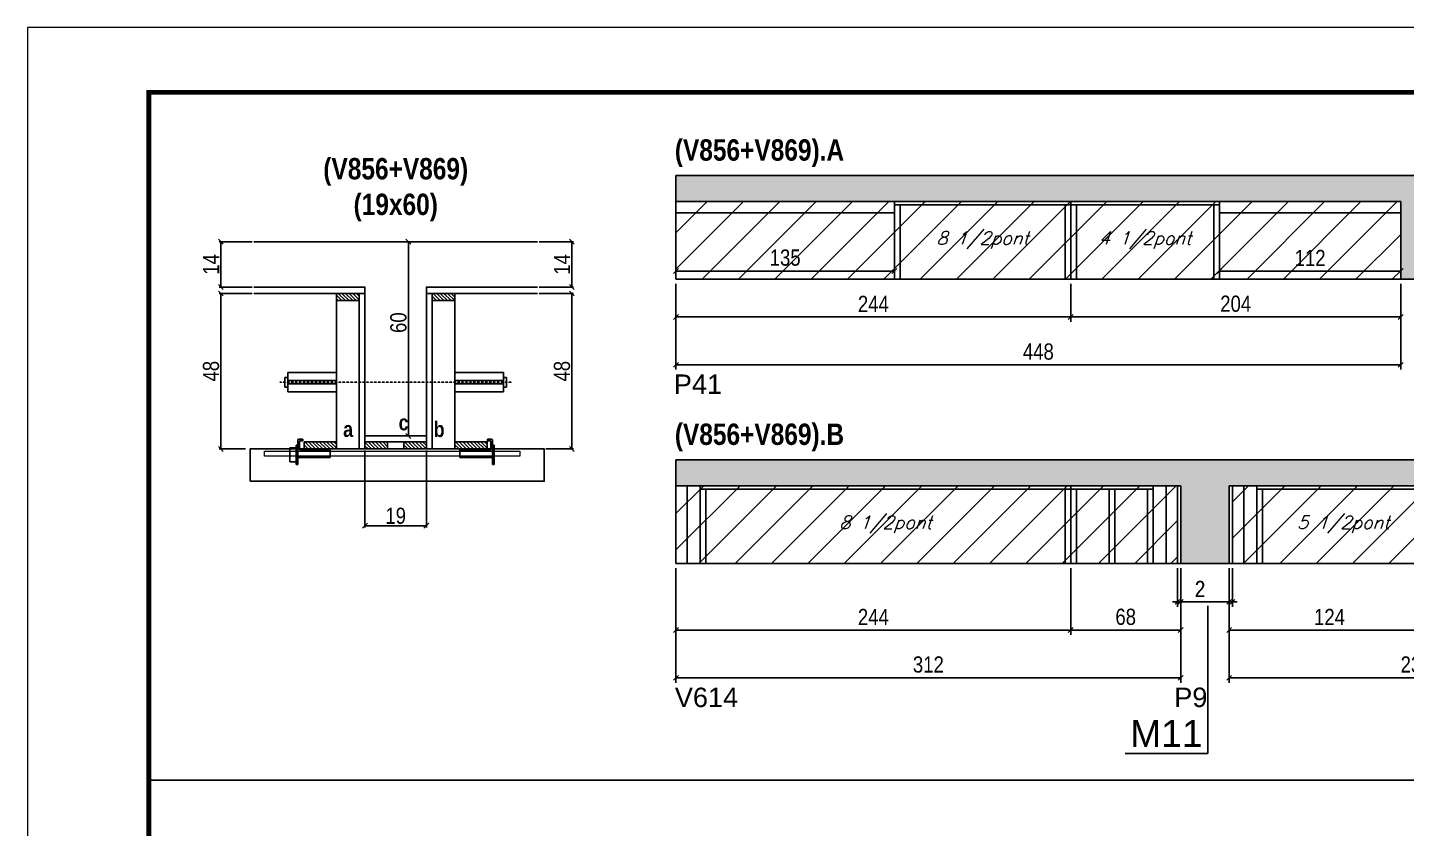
# Model space of a CAD drawing. Extents: x 3309 to 9590, y -2522 to 14608.
# Drawn here: x 6493 to 7345, y 7222 to 7716 of the extents above; entities that cross this region are included whole.
import ezdxf

# ---------------------------------------------------------------- set-up
doc = ezdxf.new("R2010")
doc.units = 0
doc.linetypes.add('DASHED', pattern=[0.75, 0.5, -0.25])
doc.linetypes.add('HIDDEN', pattern=[0.375, 0.25, -0.125])
for name, color, linetype in [('5', 5, 'Continuous'), ('barrote', 251, 'Continuous'), ('COTA', 241, 'Continuous'), ('detalhes', 4, 'Continuous'), ('NOMENCLATURA', 7, 'Continuous'), ('Painéis', 200, 'Continuous'), ('presilha', 1, 'Continuous'), ('SARR_2.2x10', 60, 'Continuous'), ('SARR_2.2x7', 40, 'Continuous'), ('SARR_3.5x7', 81, 'Continuous'), ('TENSOR', 3, 'Continuous'), ('texto', 7, 'Continuous')]:
    doc.layers.add(name, color=color, linetype=linetype)
for name, color, linetype, lineweight in [('CONCRETO', 251, 'Continuous', 25), ('Folhas', 255, 'Continuous', 9), ('Hachura', 251, 'Continuous', 9), ('SARRAFO DE PRESSAO', 251, 'DASHED', 9), ('SCO-___-LAJ', 2, 'Continuous', 0)]:
    doc.layers.add(name, color=color, linetype=linetype, lineweight=lineweight)
doc.styles.add('COTA TECNICA', font='techl___.ttf', dxfattribs={"height": 10})
doc.styles.add('COTA TECNICA 2X', font='techl___.ttf', dxfattribs={"height": 10})
doc.styles.add('Romans', font='romans.shx')
doc.styles.get("Standard").update_dxf_attribs({"font": 'arial.ttf'})
doc.styles.add('TECNICA', font='techb___.ttf', dxfattribs={"height": 10})
doc.dimstyles.new('PAINEL', dxfattribs={"dimtxt": 10, "dimasz": 3, "dimexe": 3, "dimexo": 3, "dimgap": 3, "dimtad": 1, "dimdec": 1, "dimzin": 12, "dimdsep": 46, "dimtxsty": 'COTA TECNICA', "dimblk1": 'OBLIQUE', "dimblk2": 'OBLIQUE', "dimsah": 1, "dimcen": 0.9, "dimclrd": 4, "dimclre": 4, "dimclrt": 240, "dimadec": 1, "dimazin": 3, "dimtfac": 1, "dimtdec": 1, "dimtmove": 0, "dimatfit": 3, "dimfxl": 1, "dimtolj": 1, "dimtzin": 12, "dimarcsym": 0})
doc.dimstyles.new('SECAO', dxfattribs={"dimscale": 0.333333, "dimtxt": 5, "dimasz": 9, "dimexe": 3, "dimexo": 3, "dimgap": 3, "dimtad": 1, "dimdec": 1, "dimlfac": 0.5, "dimzin": 12, "dimdsep": 46, "dimtxsty": 'COTA TECNICA 2X', "dimblk1": 'OBLIQUE', "dimblk2": 'OBLIQUE', "dimsah": 1, "dimcen": 0.9, "dimclrd": 4, "dimclre": 4, "dimclrt": 240, "dimadec": 1, "dimazin": 3, "dimtfac": 1, "dimtdec": 1, "dimtmove": 0, "dimatfit": 3, "dimfxl": 1, "dimtolj": 1, "dimtzin": 12, "dimarcsym": 0})
pattern_1 = [(135, (39936.9704, -116056.026), (-1.122532015, -1.122532015), [])]

# ---------------------------------------------------------------- blocks, each defined once
blk = doc.blocks.new('9999999999')
at = {"layer": 'Folhas'}
blk.add_lwpolyline([(98138.98, 34190.21), (99623.98, 34190.21), (99623.98, 35240.21), (98138.98, 35240.21)], close=True, dxfattribs=at)
at = {"layer": 'Folhas', "color": 30, "const_width": 3}
blk.add_lwpolyline([(98213.98, 34230.21), (99583.98, 34230.21), (99583.98, 35200.21), (98213.98, 35200.21)], close=True, dxfattribs=at)
blk = doc.blocks.new('_Oblique')
at = {"color": 0, "linetype": 'ByBlock', "lineweight": -2}
blk.add_line((-0.5, -0.5), (0.5, 0.5), dxfattribs=at)
blk = doc.blocks.new('*D2313')
at = {"layer": 'COTA', "color": 4, "lineweight": -2, "transparency": 16777216}
for p, q in [((6701.43, 7455.14), (6701.43, 7407.67)), ((6739.43, 7455.14), (6739.43, 7407.67)), ((6739.43, 7408.67), (6701.43, 7408.67))]:
    blk.add_line(p, q, dxfattribs=at)
at = {"layer": 'Defpoints', "color": 0, "transparency": 16777216}
for p in [(6701.43, 7456.14), (6739.43, 7456.14), (6701.43, 7408.67)]:
    blk.add_point(p, dxfattribs=at)
at = {"layer": 'COTA', "color": 4, "lineweight": -2, "transparency": 16777216, "xscale": 3, "yscale": 3, "zscale": 3, "rotation": 180}
blk.add_blockref('_Oblique', (6701.43, 7408.67), dxfattribs=at)
at = {"layer": 'COTA', "color": 4, "lineweight": -2, "transparency": 16777216, "xscale": 3, "yscale": 3, "zscale": 3}
blk.add_blockref('_Oblique', (6739.43, 7408.67), dxfattribs=at)
at = {"layer": 'COTA', "color": 240, "transparency": 16777216, "insert": (6720.43, 7414.76), "char_height": 10, "attachment_point": 5, "style": 'COTA TECNICA 2X'}
blk.add_mtext('\\A1;19', dxfattribs=at)
blk = doc.blocks.new('PRESILHA METÁLICA 1')
at = {"layer": 'presilha'}
for p, q in [((0, 13), (6, 13)), ((0, 13), (0, 0)), ((6, 15.5), (7.5, 15.5)), ((6, -2.5), (6, 15.5)), ((6, 13), (6, 0)), ((7.5, 10.6), (7.5, 19.9)), ((7.5, 15.5), (7.5, -2.5)), ((12, 21), (8.6, 21)), ((9, 11.6), (9, 18.9)), ((12, 19.5), (9.6, 19.5)), ((12, 21), (12, 19.5)), ((6, 0), (0, 0)), ((37.5, 4.1), (7.5, 4.1)), ((37.5, 11), (9.6, 11)), ((37.5, 11), (37.5, 4.1)), ((7.5, -2.5), (6, -2.5))]:
    blk.add_line(p, q, dxfattribs=at)
for centre, radius, start, end in [((8.6, 19.9), 1.14, 90, 180), ((9.6, 18.9), 0.57, 90, 180), ((9.6, 11.6), 0.57, 180, 270)]:
    blk.add_arc(centre, radius, start, end, dxfattribs=at)
blk = doc.blocks.new('PRESILHA METÁLICA 2')
at = {"layer": 'presilha'}
for p, q in [((-30.8, 13.5), (-30.8, 6.6)), ((-30.8, 13.5), (-2.8, 13.5)), ((-5.2, 23.5), (-5.2, 22)), ((-5.2, 23.5), (-1.9, 23.5)), ((-5.2, 22), (-2.8, 22)), ((-2.2, 14.1), (-2.2, 21.4)), ((0.8, 18), (-0.8, 18)), ((-0.8, 18), (-0.8, 0)), ((-0.8, 14.6), (-0.8, 22.4)), ((0.8, 0), (0.8, 18)), ((-30.8, 6.6), (-0.8, 6.6)), ((-0.8, 0), (0.8, 0))]:
    blk.add_line(p, q, dxfattribs=at)
for centre, radius, start, end in [((-2.8, 21.4), 0.57, 0, 90), ((-2.8, 14.1), 0.57, 270, 0), ((-1.9, 22.4), 1.14, 0, 90)]:
    blk.add_arc(centre, radius, start, end, dxfattribs=at)
blk = doc.blocks.new('*D2314')
at = {"layer": 'COTA', "color": 4, "lineweight": -2, "transparency": 16777216}
for p, q in [((6631.73, 7552.14), (6611.38, 7552.14)), ((6612.38, 7552.14), (6612.38, 7456.14)), ((6627.62, 7456.14), (6611.38, 7456.14))]:
    blk.add_line(p, q, dxfattribs=at)
at = {"layer": 'Defpoints', "color": 0, "transparency": 16777216}
for p in [(6632.73, 7552.14), (6612.38, 7456.14), (6628.62, 7456.14)]:
    blk.add_point(p, dxfattribs=at)
at = {"layer": 'COTA', "color": 4, "lineweight": -2, "transparency": 16777216, "xscale": 3, "yscale": 3, "zscale": 3}
for p, rotation in [((6612.38, 7552.14), 90), ((6612.38, 7456.14), 270)]:
    blk.add_blockref('_Oblique', p, dxfattribs=dict(at, rotation=rotation))
at = {"layer": 'COTA', "color": 240, "transparency": 16777216, "insert": (6606.29, 7504.14), "char_height": 10, "attachment_point": 5, "rotation": 90, "style": 'COTA TECNICA 2X'}
blk.add_mtext('\\A1;48', dxfattribs=at)
blk = doc.blocks.new('*D2315')
at = {"layer": 'COTA', "color": 4, "lineweight": -2, "transparency": 16777216}
for p, q in [((6809.13, 7552.14), (6830.35, 7552.14)), ((6829.35, 7552.14), (6829.35, 7456.14)), ((6813.24, 7456.14), (6830.35, 7456.14))]:
    blk.add_line(p, q, dxfattribs=at)
at = {"layer": 'Defpoints', "color": 0, "transparency": 16777216}
for p in [(6808.13, 7552.14), (6812.24, 7456.14), (6829.35, 7456.14)]:
    blk.add_point(p, dxfattribs=at)
at = {"layer": 'COTA', "color": 4, "lineweight": -2, "transparency": 16777216, "xscale": 3, "yscale": 3, "zscale": 3}
for p, rotation in [((6829.35, 7552.14), 90), ((6829.35, 7456.14), 270)]:
    blk.add_blockref('_Oblique', p, dxfattribs=dict(at, rotation=rotation))
at = {"layer": 'COTA', "color": 240, "transparency": 16777216, "insert": (6823.25, 7504.14), "char_height": 10, "attachment_point": 5, "rotation": 90, "style": 'COTA TECNICA 2X'}
blk.add_mtext('\\A1;48', dxfattribs=at)
blk = doc.blocks.new('*D2316')
at = {"layer": 'COTA', "color": 4, "lineweight": -2, "transparency": 16777216}
for p, q in [((6738.43, 7584.14), (6727.26, 7584.14)), ((6728.26, 7464.14), (6728.26, 7584.14)), ((6738.43, 7464.14), (6727.26, 7464.14))]:
    blk.add_line(p, q, dxfattribs=at)
at = {"layer": 'Defpoints', "color": 0, "transparency": 16777216}
for p in [(6728.26, 7584.14), (6739.43, 7584.14), (6739.43, 7464.14)]:
    blk.add_point(p, dxfattribs=at)
at = {"layer": 'COTA', "color": 4, "lineweight": -2, "transparency": 16777216, "xscale": 3, "yscale": 3, "zscale": 3}
for p, rotation in [((6728.26, 7584.14), 90), ((6728.26, 7464.14), 270)]:
    blk.add_blockref('_Oblique', p, dxfattribs=dict(at, rotation=rotation))
at = {"layer": 'COTA', "color": 240, "transparency": 16777216, "insert": (6722.15, 7534.14), "char_height": 10, "attachment_point": 5, "rotation": 90, "style": 'COTA TECNICA 2X'}
blk.add_mtext('\\A1;60', dxfattribs=at)
blk = doc.blocks.new('*D2317')
at = {"layer": 'COTA', "color": 4, "lineweight": -2, "transparency": 16777216}
for p, q in [((6809.13, 7584.14), (6830.35, 7584.14)), ((6829.35, 7556.14), (6829.35, 7584.14)), ((6809.13, 7556.14), (6830.35, 7556.14))]:
    blk.add_line(p, q, dxfattribs=at)
at = {"layer": 'Defpoints', "color": 0, "transparency": 16777216}
for p in [(6808.13, 7584.14), (6829.35, 7584.14), (6808.13, 7556.14)]:
    blk.add_point(p, dxfattribs=at)
at = {"layer": 'COTA', "color": 4, "lineweight": -2, "transparency": 16777216, "xscale": 3, "yscale": 3, "zscale": 3}
for p, rotation in [((6829.35, 7584.14), 90), ((6829.35, 7556.14), 270)]:
    blk.add_blockref('_Oblique', p, dxfattribs=dict(at, rotation=rotation))
at = {"layer": 'COTA', "color": 240, "transparency": 16777216, "insert": (6823.28, 7570.14), "char_height": 10, "attachment_point": 5, "rotation": 90, "style": 'COTA TECNICA 2X'}
blk.add_mtext('\\A1;14', dxfattribs=at)
blk = doc.blocks.new('*D2318')
at = {"layer": 'COTA', "color": 4, "lineweight": -2, "transparency": 16777216}
for p, q in [((6631.73, 7584.14), (6611.38, 7584.14)), ((6612.38, 7556.14), (6612.38, 7584.14)), ((6631.73, 7556.14), (6611.38, 7556.14))]:
    blk.add_line(p, q, dxfattribs=at)
at = {"layer": 'Defpoints', "color": 0, "transparency": 16777216}
for p in [(6612.38, 7584.14), (6632.73, 7584.14), (6632.73, 7556.14)]:
    blk.add_point(p, dxfattribs=at)
at = {"layer": 'COTA', "color": 4, "lineweight": -2, "transparency": 16777216, "xscale": 3, "yscale": 3, "zscale": 3}
for p, rotation in [((6612.38, 7584.14), 90), ((6612.38, 7556.14), 270)]:
    blk.add_blockref('_Oblique', p, dxfattribs=dict(at, rotation=rotation))
at = {"layer": 'COTA', "color": 240, "transparency": 16777216, "insert": (6606.31, 7570.14), "char_height": 10, "attachment_point": 5, "rotation": 90, "style": 'COTA TECNICA 2X'}
blk.add_mtext('\\A1;14', dxfattribs=at)
blk = doc.blocks.new('*D2319')
at = {"layer": 'COTA', "color": 4, "lineweight": -2, "transparency": 16777216}
for p, q in [((6893.71, 7558.02), (6893.71, 7505.12)), ((7341.71, 7558.02), (7341.71, 7505.12)), ((6893.71, 7508.12), (7341.71, 7508.12))]:
    blk.add_line(p, q, dxfattribs=at)
at = {"layer": 'Defpoints', "color": 0, "transparency": 16777216}
for p in [(6893.71, 7561.02, 0), (7341.71, 7561.02, 0), (7341.71, 7508.12)]:
    blk.add_point(p, dxfattribs=at)
at = {"layer": 'COTA', "color": 4, "lineweight": -2, "transparency": 16777216, "xscale": 3, "yscale": 3, "zscale": 3, "rotation": 180}
blk.add_blockref('_Oblique', (6893.71, 7508.12), dxfattribs=at)
at = {"layer": 'COTA', "color": 4, "lineweight": -2, "transparency": 16777216, "xscale": 3, "yscale": 3, "zscale": 3}
blk.add_blockref('_Oblique', (7341.71, 7508.12), dxfattribs=at)
at = {"layer": 'COTA', "color": 240, "transparency": 16777216, "insert": (7117.71, 7516.21), "char_height": 10, "attachment_point": 5, "style": 'COTA TECNICA'}
blk.add_mtext('\\A1;448', dxfattribs=at)
blk = doc.blocks.new('*D2320')
at = {"layer": 'COTA', "color": 4, "lineweight": -2, "transparency": 16777216}
for p, q in [((6893.71, 7558.02), (6893.71, 7534.67)), ((7137.71, 7558.02), (7137.71, 7534.67)), ((6893.71, 7537.67), (7137.71, 7537.67))]:
    blk.add_line(p, q, dxfattribs=at)
at = {"layer": 'Defpoints', "color": 0, "transparency": 16777216}
for p in [(6893.71, 7561.02), (7137.71, 7561.02), (7137.71, 7537.67)]:
    blk.add_point(p, dxfattribs=at)
at = {"layer": 'COTA', "color": 4, "lineweight": -2, "transparency": 16777216, "xscale": 3, "yscale": 3, "zscale": 3, "rotation": 180}
blk.add_blockref('_Oblique', (6893.71, 7537.67), dxfattribs=at)
at = {"layer": 'COTA', "color": 4, "lineweight": -2, "transparency": 16777216, "xscale": 3, "yscale": 3, "zscale": 3}
blk.add_blockref('_Oblique', (7137.71, 7537.67), dxfattribs=at)
at = {"layer": 'COTA', "color": 240, "transparency": 16777216, "insert": (7015.71, 7545.74), "char_height": 10, "attachment_point": 5, "style": 'COTA TECNICA'}
blk.add_mtext('\\A1;244', dxfattribs=at)
blk = doc.blocks.new('*D2321')
at = {"layer": 'COTA', "color": 4, "lineweight": -2, "transparency": 16777216}
for p, q in [((7137.71, 7558.02), (7137.71, 7534.67)), ((7341.71, 7558.02), (7341.71, 7534.67)), ((7137.71, 7537.67), (7341.71, 7537.67))]:
    blk.add_line(p, q, dxfattribs=at)
at = {"layer": 'Defpoints', "color": 0, "transparency": 16777216}
for p in [(7137.71, 7561.02), (7341.71, 7561.02), (7341.71, 7537.67)]:
    blk.add_point(p, dxfattribs=at)
at = {"layer": 'COTA', "color": 4, "lineweight": -2, "transparency": 16777216, "xscale": 3, "yscale": 3, "zscale": 3, "rotation": 180}
blk.add_blockref('_Oblique', (7137.71, 7537.67), dxfattribs=at)
at = {"layer": 'COTA', "color": 4, "lineweight": -2, "transparency": 16777216, "xscale": 3, "yscale": 3, "zscale": 3}
blk.add_blockref('_Oblique', (7341.71, 7537.67), dxfattribs=at)
at = {"layer": 'COTA', "color": 240, "transparency": 16777216, "insert": (7239.71, 7545.77), "char_height": 10, "attachment_point": 5, "style": 'COTA TECNICA'}
blk.add_mtext('\\A1;204', dxfattribs=at)
blk = doc.blocks.new('*D2322')
at = {"layer": 'COTA', "color": 4, "lineweight": -2, "transparency": 16777216}
for p, q in [((6893.71, 7564.02), (6893.71, 7569.04)), ((6893.71, 7566.04), (7028.71, 7566.04)), ((7028.71, 7564.02), (7028.71, 7569.04))]:
    blk.add_line(p, q, dxfattribs=at)
at = {"layer": 'Defpoints', "color": 0, "transparency": 16777216}
for p in [(6893.71, 7561.02), (7028.71, 7566.04), (7028.71, 7561.02)]:
    blk.add_point(p, dxfattribs=at)
at = {"layer": 'COTA', "color": 4, "lineweight": -2, "transparency": 16777216, "xscale": 3, "yscale": 3, "zscale": 3, "rotation": 180}
blk.add_blockref('_Oblique', (6893.71, 7566.04), dxfattribs=at)
at = {"layer": 'COTA', "color": 4, "lineweight": -2, "transparency": 16777216, "xscale": 3, "yscale": 3, "zscale": 3}
blk.add_blockref('_Oblique', (7028.71, 7566.04), dxfattribs=at)
at = {"layer": 'COTA', "color": 240, "transparency": 16777216, "insert": (6961.21, 7574.26), "char_height": 10, "attachment_point": 5, "style": 'COTA TECNICA'}
blk.add_mtext('\\A1;135', dxfattribs=at)
blk = doc.blocks.new('*D2323')
at = {"layer": 'COTA', "color": 4, "lineweight": -2, "transparency": 16777216}
for p, q in [((7229.71, 7564.02), (7229.71, 7569.04)), ((7229.71, 7566.04), (7341.71, 7566.04)), ((7341.71, 7564.02), (7341.71, 7569.04))]:
    blk.add_line(p, q, dxfattribs=at)
at = {"layer": 'Defpoints', "color": 0, "transparency": 16777216}
for p in [(7229.71, 7561.02), (7341.71, 7566.04), (7341.71, 7561.02)]:
    blk.add_point(p, dxfattribs=at)
at = {"layer": 'COTA', "color": 4, "lineweight": -2, "transparency": 16777216, "xscale": 3, "yscale": 3, "zscale": 3, "rotation": 180}
blk.add_blockref('_Oblique', (7229.71, 7566.04), dxfattribs=at)
at = {"layer": 'COTA', "color": 4, "lineweight": -2, "transparency": 16777216, "xscale": 3, "yscale": 3, "zscale": 3}
blk.add_blockref('_Oblique', (7341.71, 7566.04), dxfattribs=at)
at = {"layer": 'COTA', "color": 240, "transparency": 16777216, "insert": (7285.71, 7574.1), "char_height": 10, "attachment_point": 5, "style": 'COTA TECNICA'}
blk.add_mtext('\\A1;112', dxfattribs=at)
blk = doc.blocks.new('*D2339')
at = {"layer": 'COTA', "color": 4, "lineweight": -2, "transparency": 16777216}
for p, q in [((6893.71, 7382.42), (6893.71, 7311.68)), ((7205.71, 7382.42), (7205.71, 7311.68)), ((6893.71, 7314.68), (7205.71, 7314.68))]:
    blk.add_line(p, q, dxfattribs=at)
at = {"layer": 'Defpoints', "color": 0, "transparency": 16777216}
for p in [(6893.71, 7385.42, 0), (7205.71, 7385.42, 0), (7205.71, 7314.68)]:
    blk.add_point(p, dxfattribs=at)
at = {"layer": 'COTA', "color": 4, "lineweight": -2, "transparency": 16777216, "xscale": 3, "yscale": 3, "zscale": 3, "rotation": 180}
blk.add_blockref('_Oblique', (6893.71, 7314.68), dxfattribs=at)
at = {"layer": 'COTA', "color": 4, "lineweight": -2, "transparency": 16777216, "xscale": 3, "yscale": 3, "zscale": 3}
blk.add_blockref('_Oblique', (7205.71, 7314.68), dxfattribs=at)
at = {"layer": 'COTA', "color": 240, "transparency": 16777216, "insert": (7049.71, 7322.9), "char_height": 10, "attachment_point": 5, "style": 'COTA TECNICA'}
blk.add_mtext('\\A1;312', dxfattribs=at)
blk = doc.blocks.new('*D2340')
at = {"layer": 'COTA', "color": 4, "lineweight": -2, "transparency": 16777216}
for p, q in [((6893.71, 7382.42), (6893.71, 7341.23)), ((7137.71, 7382.42), (7137.71, 7341.23)), ((6893.71, 7344.23), (7137.71, 7344.23))]:
    blk.add_line(p, q, dxfattribs=at)
at = {"layer": 'Defpoints', "color": 0, "transparency": 16777216}
for p in [(6893.71, 7385.42), (7137.71, 7385.42), (7137.71, 7344.23)]:
    blk.add_point(p, dxfattribs=at)
at = {"layer": 'COTA', "color": 4, "lineweight": -2, "transparency": 16777216, "xscale": 3, "yscale": 3, "zscale": 3, "rotation": 180}
blk.add_blockref('_Oblique', (6893.71, 7344.23), dxfattribs=at)
at = {"layer": 'COTA', "color": 4, "lineweight": -2, "transparency": 16777216, "xscale": 3, "yscale": 3, "zscale": 3}
blk.add_blockref('_Oblique', (7137.71, 7344.23), dxfattribs=at)
at = {"layer": 'COTA', "color": 240, "transparency": 16777216, "insert": (7015.71, 7352.31), "char_height": 10, "attachment_point": 5, "style": 'COTA TECNICA'}
blk.add_mtext('\\A1;244', dxfattribs=at)
blk = doc.blocks.new('*D2341')
at = {"layer": 'COTA', "color": 4, "lineweight": -2, "transparency": 16777216}
for p, q in [((7137.71, 7382.42), (7137.71, 7341.23)), ((7205.71, 7382.42), (7205.71, 7341.23)), ((7137.71, 7344.23), (7205.71, 7344.23))]:
    blk.add_line(p, q, dxfattribs=at)
at = {"layer": 'Defpoints', "color": 0, "transparency": 16777216}
for p in [(7137.71, 7385.42), (7205.71, 7385.42), (7205.71, 7344.23)]:
    blk.add_point(p, dxfattribs=at)
at = {"layer": 'COTA', "color": 4, "lineweight": -2, "transparency": 16777216, "xscale": 3, "yscale": 3, "zscale": 3, "rotation": 180}
blk.add_blockref('_Oblique', (7137.71, 7344.23), dxfattribs=at)
at = {"layer": 'COTA', "color": 4, "lineweight": -2, "transparency": 16777216, "xscale": 3, "yscale": 3, "zscale": 3}
blk.add_blockref('_Oblique', (7205.71, 7344.23), dxfattribs=at)
at = {"layer": 'COTA', "color": 240, "transparency": 16777216, "insert": (7171.71, 7352.36), "char_height": 10, "attachment_point": 5, "style": 'COTA TECNICA'}
blk.add_mtext('\\A1;68', dxfattribs=at)
blk = doc.blocks.new('*D2342')
at = {"layer": 'COTA', "color": 4, "lineweight": -2, "transparency": 16777216}
for p, q in [((7203.71, 7382.42), (7203.71, 7358.63)), ((7205.71, 7382.42), (7205.71, 7358.63)), ((7203.71, 7361.63), (7200.71, 7361.63)), ((7203.71, 7361.63), (7205.71, 7361.63)), ((7205.71, 7361.63), (7223.82, 7361.63))]:
    blk.add_line(p, q, dxfattribs=at)
at = {"layer": 'Defpoints', "color": 0, "transparency": 16777216}
for p in [(7203.71, 7385.42), (7205.71, 7385.42), (7205.71, 7361.63)]:
    blk.add_point(p, dxfattribs=at)
at = {"layer": 'COTA', "color": 4, "lineweight": -2, "transparency": 16777216, "xscale": 3, "yscale": 3, "zscale": 3}
blk.add_blockref('_Oblique', (7203.71, 7361.63), dxfattribs=at)
at = {"layer": 'COTA', "color": 4, "lineweight": -2, "transparency": 16777216, "xscale": 3, "yscale": 3, "zscale": 3, "rotation": 180}
blk.add_blockref('_Oblique', (7205.71, 7361.63), dxfattribs=at)
at = {"layer": 'COTA', "color": 240, "transparency": 16777216, "insert": (7217.77, 7369.63), "char_height": 10, "attachment_point": 5, "style": 'COTA TECNICA'}
blk.add_mtext('\\A1;2', dxfattribs=at)
blk = doc.blocks.new('*D2335')
at = {"layer": 'COTA', "color": 4, "lineweight": -2, "transparency": 16777216}
for p, q in [((7235.71, 7382.42), (7235.71, 7311.68)), ((7466.71, 7382.42), (7466.71, 7311.68)), ((7466.71, 7314.68), (7235.71, 7314.68))]:
    blk.add_line(p, q, dxfattribs=at)
at = {"layer": 'Defpoints', "color": 0, "transparency": 16777216}
for p in [(7235.71, 7385.42), (7466.71, 7385.42), (7235.71, 7314.68)]:
    blk.add_point(p, dxfattribs=at)
at = {"layer": 'COTA', "color": 4, "lineweight": -2, "transparency": 16777216, "xscale": 3, "yscale": 3, "zscale": 3, "rotation": 180}
blk.add_blockref('_Oblique', (7235.71, 7314.68), dxfattribs=at)
at = {"layer": 'COTA', "color": 4, "lineweight": -2, "transparency": 16777216, "xscale": 3, "yscale": 3, "zscale": 3}
blk.add_blockref('_Oblique', (7466.71, 7314.68), dxfattribs=at)
at = {"layer": 'COTA', "color": 240, "transparency": 16777216, "insert": (7351.21, 7322.9), "char_height": 10, "attachment_point": 5, "style": 'COTA TECNICA'}
blk.add_mtext('\\A1;231', dxfattribs=at)
blk = doc.blocks.new('*D2336')
at = {"layer": 'COTA', "color": 4, "lineweight": -2, "transparency": 16777216}
for p, q in [((7235.71, 7382.42), (7235.71, 7358.63)), ((7237.71, 7382.42), (7237.71, 7358.63)), ((7235.71, 7361.63), (7211.55, 7361.63)), ((7237.71, 7361.63), (7235.71, 7361.63)), ((7237.71, 7361.63), (7240.71, 7361.63))]:
    blk.add_line(p, q, dxfattribs=at)
at = {"layer": 'Defpoints', "color": 0, "transparency": 16777216}
for p in [(7235.71, 7385.42), (7237.71, 7385.42), (7235.71, 7361.63)]:
    blk.add_point(p, dxfattribs=at)
at = {"layer": 'COTA', "color": 4, "lineweight": -2, "transparency": 16777216, "xscale": 3, "yscale": 3, "zscale": 3}
blk.add_blockref('_Oblique', (7235.71, 7361.63), dxfattribs=at)
at = {"layer": 'COTA', "color": 4, "lineweight": -2, "transparency": 16777216, "xscale": 3, "yscale": 3, "zscale": 3, "rotation": 180}
blk.add_blockref('_Oblique', (7237.71, 7361.63), dxfattribs=at)
at = {"layer": 'COTA', "color": 240, "transparency": 16777216, "insert": (7217.6, 7369.63), "char_height": 10, "attachment_point": 5, "style": 'COTA TECNICA'}
blk.add_mtext('\\A1;2', dxfattribs=at)
blk = doc.blocks.new('*D2337')
at = {"layer": 'COTA', "color": 4, "lineweight": -2, "transparency": 16777216}
for p, q in [((7235.71, 7382.42), (7235.71, 7341.23)), ((7359.71, 7382.42), (7359.71, 7341.23)), ((7235.71, 7344.23), (7359.71, 7344.23))]:
    blk.add_line(p, q, dxfattribs=at)
at = {"layer": 'Defpoints', "color": 0, "transparency": 16777216}
for p in [(7235.71, 7385.42), (7359.71, 7385.42), (7359.71, 7344.23)]:
    blk.add_point(p, dxfattribs=at)
at = {"layer": 'COTA', "color": 4, "lineweight": -2, "transparency": 16777216, "xscale": 3, "yscale": 3, "zscale": 3, "rotation": 180}
blk.add_blockref('_Oblique', (7235.71, 7344.23), dxfattribs=at)
at = {"layer": 'COTA', "color": 4, "lineweight": -2, "transparency": 16777216, "xscale": 3, "yscale": 3, "zscale": 3}
blk.add_blockref('_Oblique', (7359.71, 7344.23), dxfattribs=at)
at = {"layer": 'COTA', "color": 240, "transparency": 16777216, "insert": (7297.71, 7352.31), "char_height": 10, "attachment_point": 5, "style": 'COTA TECNICA'}
blk.add_mtext('\\A1;124', dxfattribs=at)

msp = doc.modelspace()

# ---------------------------------------------------------------- hatches: boundary and pattern name
at = {"layer": 'COTA'}
h = msp.add_hatch(dxfattribs=at)
h.set_pattern_fill('AR-CONC', color=256, scale=0.03)
h.paths.add_polyline_path([(7764.71, 7585.02), (7764.71, 7625.02), (6893.71, 7625.02), (6893.71, 7609.02), (7341.71, 7609.02), (7341.71, 7561.02), (7371.71, 7561.02), (7371.71, 7609.02), (7734.71, 7609.02), (7734.71, 7561.02), (7734.71, 7551.02), (7764.71, 7551.02), (7764.71, 7563.02), (7811.21, 7563.02), (7811.21, 7625.02), (7784.21, 7625.02), (7784.21, 7585.02)])
h = msp.add_hatch(dxfattribs=at)
h.set_pattern_fill('AR-CONC', color=256, scale=0.03)
h.set_pattern_definition([(50, (0, 28.5553), (5.46554, -0.4781726), [0.5715, -6.2865]), (355, (0, 28.555), (-1.0573026, 5.7317054), [0.4572, -5.0292175]), (100.451445, (0.4555, 28.5154), (4.4082374, 5.2535326), [0.4857003, -5.3427073]), (46.1842, (0, 30.079), (8.1323712, -1.26127), [0.85725, -9.42975]), (96.63556, (0.678, 29.974), (7.122124, 7.422784), [0.728551, -8.014068]), (351.18415, (0, 30.079), (7.122124, 7.422784), [0.685799, -7.543792]), (21, (0.762, 29.6983), (4.5484317, -3.067956), [0.5715, -6.2865]), (326, (0.762, 29.698), (1.854061, 5.525639), [0.4572, -5.0292]), (71.451445, (1.141, 29.4426), (6.4024926, 2.457683), [0.4857003, -5.342698]), (37.5, (0, 28.5553), (0.0926581, 2.53665117), [0, -4.96824, 0, -5.1054, 0, -5.04825]), (7.5, (0, 28.5553), (2.0045899, 3.00541724), [0, -2.91084, 0, -4.85394, 0, -1.92405]), (327.5, (-1.6993, 28.5553), (4.06771786, -0.17186232), [0, -1.905, 0, -5.9436, 0, -7.8867]), (317.5, (-2.4613, 28.5553), (4.4438754, 0.7627947), [0, -2.4765, 0, -3.94716, 0, -5.6007])])
h.paths.add_polyline_path([(6893.71, 7449.42), (6893.71, 7433.42), (7205.71, 7433.42), (7205.71, 7385.42), (7235.71, 7385.42), (7235.71, 7433.42), (7466.71, 7433.42), (7466.71, 7449.42)])
at = {"layer": 'Hachura', "linetype": 'ByBlock'}
h = msp.add_hatch(dxfattribs=at)
h.set_pattern_fill('ANSI31', color=256, scale=5)
h.paths.add_polyline_path([(7137.71, 7561.02), (7137.71, 7609.02), (6893.71, 7609.02), (6893.71, 7561.02)])
h.paths.add_polyline_path([(7341.71, 7561.02), (7341.71, 7609.02), (7137.71, 7609.02), (7137.71, 7561.02)])
h = msp.add_hatch(dxfattribs=at)
h.set_pattern_fill('ANSI31', color=256, scale=5)
h.set_pattern_definition([(45, (0, 28.555), (-11.22532, 11.22532), [])])
h.paths.add_polyline_path([(6893.71, 7433.42), (6893.71, 7385.42), (7137.71, 7385.42), (7137.71, 7433.42)])
h.paths.add_polyline_path([(7203.71, 7385.42), (7203.71, 7433.42), (7137.71, 7433.42), (7137.71, 7385.42)])
h.paths.add_polyline_path([(7359.71, 7385.42), (7359.71, 7433.42), (7237.71, 7433.42), (7237.71, 7385.42)])
h.paths.add_polyline_path([(7464.71, 7385.42), (7464.71, 7433.42), (7359.71, 7433.42), (7359.71, 7385.42)])
at = {"layer": 'SARR_2.2x10'}
h = msp.add_hatch(dxfattribs=at)
h.set_pattern_fill('ANSI31', color=256, scale=0.5, angle=90)
h.set_pattern_definition([(135, (39857.3704, -116056.026), (-1.122532015, -1.122532015), [])])
h.paths.add_polyline_path([(6663.83, 7460.54), (6663.83, 7456.14), (6683.83, 7456.14), (6683.83, 7460.54)])
h = msp.add_hatch(dxfattribs=at)
h.set_pattern_fill('ANSI31', color=256, scale=0.5, angle=90)
h.set_pattern_definition([(135, (39950.5704, -116056.026), (-1.122532015, -1.122532015), [])])
h.paths.add_polyline_path([(6757.03, 7460.54), (6757.03, 7456.14), (6777.03, 7456.14), (6777.03, 7460.54)])
at = {"layer": 'SARR_2.2x7'}
h = msp.add_hatch(dxfattribs=at)
h.set_pattern_fill('ANSI31', color=256, scale=0.5, angle=90)
h.set_pattern_definition([(135, (39871.3704, -115964.426), (-1.122532015, -1.122532015), [])])
h.paths.add_polyline_path([(6697.83, 7552.14), (6697.83, 7547.74), (6683.83, 7547.74), (6683.83, 7552.14)])
h = msp.add_hatch(dxfattribs=at)
h.set_pattern_fill('ANSI31', color=256, scale=0.5, angle=90)
h.set_pattern_definition([(135, (39851.3704, -115964.426), (-1.122532015, -1.122532015), [])])
h.paths.add_polyline_path([(6743.03, 7552.14), (6743.03, 7547.74), (6757.03, 7547.74), (6757.03, 7552.14)])
h = msp.add_hatch(dxfattribs=at)
h.set_pattern_fill('ANSI31', color=256, scale=0.5, angle=90)
h.set_pattern_definition(pattern_1)
h.paths.add_polyline_path([(6715.43, 7456.14), (6715.43, 7460.54), (6701.43, 7460.54), (6701.43, 7456.14)])
h = msp.add_hatch(dxfattribs=at)
h.set_pattern_fill('ANSI31', color=256, scale=0.5, angle=90)
h.set_pattern_definition(pattern_1)
h.paths.add_polyline_path([(6725.43, 7460.54), (6725.43, 7456.14), (6739.43, 7456.14), (6739.43, 7460.54)])

# ---------------------------------------------------------------- linework, layer by layer
at = {"ltscale": 3}
for p, q in [((6653.83, 7503.31), (6653.83, 7491.31)), ((6653.83, 7503.31), (6683.83, 7503.31)), ((6787.03, 7503.31), (6757.03, 7503.31)), ((6787.03, 7503.31), (6787.03, 7491.31)), ((6651.83, 7500.31), (6651.83, 7494.31)), ((6653.83, 7500.31), (6651.83, 7500.31)), ((6653.83, 7494.31), (6651.83, 7494.31)), ((6683.83, 7498.31), (6653.83, 7498.31)), ((6683.83, 7496.31), (6653.83, 7496.31)), ((6757.03, 7498.31), (6787.03, 7498.31)), ((6757.03, 7496.31), (6787.03, 7496.31)), ((6789.03, 7500.31), (6787.03, 7500.31)), ((6787.03, 7494.31), (6789.03, 7494.31)), ((6789.03, 7500.31), (6789.03, 7494.31)), ((6653.83, 7491.31), (6683.83, 7491.31)), ((6787.03, 7491.31), (6757.03, 7491.31))]:
    msp.add_line(p, q, dxfattribs=at)
at = {"layer": 'barrote'}
msp.add_lwpolyline([(6630.38, 7436.14), (6812.29, 7436.14), (6812.29, 7456.14), (6630.38, 7456.14)], close=True, dxfattribs=at)
at = {"layer": 'CONCRETO', "linetype": 'Continuous'}
msp.add_line((6808.13, 7584.14), (6632.73, 7584.14), dxfattribs=at)
at = {"layer": 'COTA'}
for p, q in [((6893.71, 7609.02), (6893.71, 7625.02)), ((6893.71, 7625.02), (7764.71, 7625.02)), ((7341.71, 7561.02), (7371.71, 7561.02)), ((6893.71, 7433.42), (6893.71, 7449.42)), ((6893.71, 7449.42), (7466.71, 7449.42)), ((7205.71, 7385.42), (7235.71, 7385.42)), ((6567.87, 7251.58), (7937.87, 7251.58))]:
    msp.add_line(p, q, dxfattribs=at)
at = {"layer": 'detalhes', "color": 250}
msp.add_line((6630.38, 7436.14), (6630.38, 7456.14), dxfattribs=at)
at = {"layer": 'NOMENCLATURA', "linetype": 'Continuous'}
for p, q in [((7222.54, 7267.89), (7222.54, 7359.12)), ((7171.39, 7267.89), (7222.54, 7267.89))]:
    msp.add_line(p, q, dxfattribs=at)
at = {"layer": 'Painéis', "linetype": 'ByBlock'}
for p, q in [((7341.71, 7609.02), (6893.71, 7609.02)), ((6893.71, 7609.02), (6893.71, 7561.02)), ((7137.71, 7609.02), (7137.71, 7561.02)), ((7341.71, 7561.02), (7341.71, 7609.02)), ((6893.71, 7561.02), (7341.71, 7561.02)), ((7205.71, 7433.42), (6893.71, 7433.42)), ((6893.71, 7433.42), (6893.71, 7385.42)), ((7137.71, 7433.42), (7137.71, 7385.42)), ((7203.71, 7385.42), (7203.71, 7433.42)), ((7205.71, 7385.42), (7205.71, 7433.42)), ((7235.71, 7385.42), (7235.71, 7433.42)), ((7235.71, 7433.42), (7466.71, 7433.42)), ((7237.71, 7385.42), (7237.71, 7433.42)), ((6893.71, 7385.42), (7205.71, 7385.42)), ((7466.71, 7385.42), (7235.71, 7385.42))]:
    msp.add_line(p, q, dxfattribs=at)
at = {"layer": 'Painéis', "linetype": 'Continuous', "elevation": 0}
for points in [[(6632.73, 7552.14), (6701.43, 7552.14), (6701.43, 7556.14), (6632.73, 7556.14)], [(6808.13, 7552.14), (6739.43, 7552.14), (6739.43, 7556.14), (6808.13, 7556.14)]]:
    msp.add_lwpolyline(points, dxfattribs=at)
at = {"layer": 'Painéis', "linetype": 'Continuous'}
for points in [[(6697.83, 7456.14), (6697.83, 7552.14), (6701.43, 7552.14), (6701.43, 7456.14)], [(6743.03, 7456.14), (6743.03, 7552.14), (6739.43, 7552.14), (6739.43, 7456.14)], [(6739.43, 7464.14), (6701.43, 7464.14), (6701.43, 7460.54), (6739.43, 7460.54)]]:
    msp.add_lwpolyline(points, close=True, dxfattribs=at)
at = {"layer": 'SARR_2.2x10'}
for points in [[(6663.83, 7460.54), (6683.83, 7460.54), (6683.83, 7456.14), (6663.83, 7456.14)], [(6757.03, 7460.54), (6777.03, 7460.54), (6777.03, 7456.14), (6757.03, 7456.14)]]:
    msp.add_lwpolyline(points, close=True, dxfattribs=at)
at = {"layer": 'SARR_2.2x7', "linetype": 'Continuous'}
for p, q in [((7137.71, 7606.82), (7028.71, 7606.82)), ((7229.71, 7606.82), (7137.71, 7606.82)), ((7028.71, 7602.02), (6893.71, 7602.02)), ((7341.71, 7602.02), (7229.71, 7602.02)), ((6900.71, 7385.42), (6900.71, 7433.42)), ((7196.71, 7385.42), (7196.71, 7433.42)), ((7244.71, 7385.42), (7244.71, 7433.42)), ((7137.71, 7431.22), (6908.71, 7431.22)), ((7188.71, 7431.22), (7137.71, 7431.22)), ((7252.71, 7431.22), (7359.71, 7431.22))]:
    msp.add_line(p, q, dxfattribs=at)
at = {"layer": 'SARR_2.2x7', "elevation": 0}
for points in [[(6683.83, 7552.14), (6697.83, 7552.14), (6697.83, 7547.74), (6683.83, 7547.74)], [(6757.03, 7552.14), (6743.03, 7552.14), (6743.03, 7547.74), (6757.03, 7547.74)]]:
    msp.add_lwpolyline(points, close=True, dxfattribs=at)
at = {"layer": 'SARR_2.2x7'}
for points in [[(6701.43, 7460.54), (6715.43, 7460.54), (6715.43, 7456.14), (6701.43, 7456.14)], [(6739.43, 7460.54), (6725.43, 7460.54), (6725.43, 7456.14), (6739.43, 7456.14)]]:
    msp.add_lwpolyline(points, close=True, dxfattribs=at)
at = {"layer": 'SARR_3.5x7'}
for p, q in [((7028.71, 7609.02), (7028.71, 7561.02)), ((7032.21, 7606.82), (7032.21, 7561.02)), ((7134.21, 7606.82), (7134.21, 7561.02)), ((7141.21, 7606.82), (7141.21, 7561.02)), ((7226.21, 7606.82), (7226.21, 7561.02)), ((7229.71, 7609.02), (7229.71, 7561.02)), ((6908.71, 7433.42), (6908.71, 7385.42)), ((7188.71, 7433.42), (7188.71, 7385.42)), ((7252.71, 7433.42), (7252.71, 7385.42)), ((6912.21, 7431.22), (6912.21, 7385.42)), ((7134.21, 7431.22), (7134.21, 7385.42)), ((7141.21, 7431.22), (7141.21, 7385.42)), ((7161.49, 7431.22), (7161.49, 7385.42)), ((7164.99, 7431.22), (7164.99, 7385.42)), ((7185.21, 7431.22), (7185.21, 7385.42)), ((7256.21, 7431.22), (7256.21, 7385.42))]:
    msp.add_line(p, q, dxfattribs=at)
for points in [[(6697.83, 7547.74), (6683.83, 7547.74), (6683.83, 7456.14), (6697.83, 7456.14)], [(6743.03, 7547.74), (6757.03, 7547.74), (6757.03, 7456.14), (6743.03, 7456.14)]]:
    msp.add_lwpolyline(points, close=True, dxfattribs=at)
at = {"layer": 'SCO-___-LAJ', "color": 1}
msp.add_lwpolyline([(6639.38, 7454.81), (6797.21, 7454.81), (6797.21, 7451.61), (6639.38, 7451.61)], close=True, dxfattribs=at)
at = {"layer": 'TENSOR', "linetype": 'HIDDEN', "ltscale": 0.5}
msp.add_line((6648.83, 7497.31), (6792.34, 7497.31), dxfattribs=at)

# ---------------------------------------------------------------- block references
at = {"layer": 'presilha', "xscale": 0.6666666666666666, "yscale": 0.6666666666666666, "zscale": 0.6666666666666666}
for name, p in [('PRESILHA METÁLICA 1', (6654.96, 7448.18)), ('PRESILHA METÁLICA 2', (6780.71, 7446.51))]:
    msp.add_blockref(name, p, dxfattribs=at)
at = {"layer": 'SARRAFO DE PRESSAO', "color": 6, "linetype": 'ByBlock'}
msp.add_blockref('9999999999', (-91646.11, -27523.8), dxfattribs=at)

# ---------------------------------------------------------------- texts
at = {"layer": '5', "linetype": 'Continuous'}
for s, p in [('P41', (6892.38, 7490.11)), ('V614', (6893, 7296.67)), ('P9', (7201.72, 7296.67))]:
    msp.add_text(s, height=12, rotation=0.00004, dxfattribs=at).set_placement(p)
at = {"layer": 'detalhes', "style": 'TECNICA'}
for s, p in [('a', (6687.96, 7463.51)), ('c', (6722.25, 7467.62)), ('b', (6743.93, 7463.49))]:
    msp.add_text(s, height=9.6, dxfattribs=at).set_placement(p)
at = {"layer": 'NOMENCLATURA', "style": 'TECNICA'}
for s, p in [('(V856+V869).A', (6893, 7634.2)), ('(V856+V869).B', (6893, 7458.6))]:
    msp.add_text(s, height=13.2, dxfattribs=at).set_placement(p)
at = {"layer": 'NOMENCLATURA', "linetype": 'Continuous'}
msp.add_text('M11', height=16.5, dxfattribs=at).set_placement((7174.45, 7272.09))
at = {"layer": 'NOMENCLATURA', "insert": (6720.46, 7635.84), "char_height": 13.2, "attachment_point": 2, "style": 'TECNICA'}
msp.add_mtext_dynamic_manual_height_columns('(V856+V869)\\P(19x60)', width=300.2766, gutter_width=1, heights=[0], dxfattribs=at)
at = {"layer": 'texto', "color": 2, "char_height": 8, "attachment_point": 5, "style": 'Romans'}
for s, insert in [('{\\Q19;\\C256;8 1/2pont}', (7083.21, 7585.02)), ('{\\Q19;\\C256;4 1/2pont}', (7183.71, 7585.02)), ('{\\Q19;\\C256;8 1/2pont}', (7023.21, 7409.42)), ('{\\Q19;\\C256;5 1/2pont}', (7306.21, 7409.42))]:
    msp.add_mtext(s, dxfattribs=dict(at, insert=insert))

# ---------------------------------------------------------------- dimensions: what is measured, and where the dimension line sits
at = {"layer": 'COTA'}
for base, p1, p2, picture, middle in [((6612.38, 7584.14), (6632.73, 7556.14), (6632.73, 7584.14), '*D2318', (6606.31, 7570.14)), ((6829.35, 7584.14), (6808.13, 7556.14), (6808.13, 7584.14), '*D2317', (6823.28, 7570.14)), ((6612.38, 7456.14, 0), (6632.73, 7552.14), (6628.62, 7456.14, 0), '*D2314', (6606.29, 7504.14, 0)), ((6829.35, 7456.14, 0), (6808.13, 7552.14), (6812.24, 7456.14, 0), '*D2315', (6823.25, 7504.14, 0))]:
    dim = msp.add_linear_dim(base=base, p1=p1, p2=p2, angle=90, dimstyle='SECAO', dxfattribs=at)
    dim.commit()
    dim.dimension.update_dxf_attribs({"geometry": picture, "text_midpoint": middle})
for base, p1, p2, angle, picture, middle in [((6728.26, 7584.14), (6739.43, 7464.14), (6739.43, 7584.14), 90, '*D2316', (6728.26, 7534.14)), ((6701.43, 7408.67), (6739.43, 7456.14), (6701.43, 7456.14), 180, '*D2313', (6720.43, 7408.67))]:
    dim = msp.add_linear_dim(base=base, p1=p1, p2=p2, angle=angle, dimstyle='SECAO', dxfattribs=at)
    dim.commit()
    dim.dimension.update_dxf_attribs({"geometry": picture, "text_midpoint": middle, "dimtype": 160})
for base, p1, p2, picture, middle in [((7028.71, 7566.04), (6893.71, 7561.02), (7028.71, 7561.02), '*D2322', (6961.21, 7574.26)), ((7341.71, 7566.04), (7229.71, 7561.02), (7341.71, 7561.02), '*D2323', (7285.71, 7574.1)), ((7341.71, 7508.12, 0), (6893.71, 7561.02), (7341.71, 7561.02), '*D2319', (7117.71, 7516.21, 0)), ((7137.71, 7537.67), (6893.71, 7561.02), (7137.71, 7561.02), '*D2320', (7015.71, 7545.74)), ((7205.71, 7314.68, 0), (6893.71, 7385.42), (7205.71, 7385.42), '*D2339', (7049.71, 7322.9, 0)), ((7137.71, 7344.23), (6893.71, 7385.42), (7137.71, 7385.42), '*D2340', (7015.71, 7352.31)), ((7205.71, 7361.63), (7203.71, 7385.42), (7205.71, 7385.42), '*D2342', (7217.77, 7369.63)), ((7235.71, 7314.68), (7466.71, 7385.42), (7235.71, 7385.42), '*D2335', (7351.21, 7322.9)), ((7359.71, 7344.23), (7235.71, 7385.42), (7359.71, 7385.42), '*D2337', (7297.71, 7352.31))]:
    dim = msp.add_linear_dim(base=base, p1=p1, p2=p2, dimstyle='PAINEL', dxfattribs=at)
    dim.commit()
    dim.dimension.update_dxf_attribs({"geometry": picture, "text_midpoint": middle})
for base, p1, p2, picture, middle in [((7341.71, 7537.67), (7137.71, 7561.02), (7341.71, 7561.02), '*D2321', (7239.71, 7545.77)), ((7205.71, 7344.23), (7137.71, 7385.42), (7205.71, 7385.42), '*D2341', (7171.71, 7352.36))]:
    dim = msp.add_linear_dim(base=base, p1=p1, p2=p2, dimstyle='PAINEL', override={"dimtmove": 1}, dxfattribs=at)
    dim.commit()
    dim.dimension.update_dxf_attribs({"geometry": picture, "text_midpoint": middle})
dim = msp.add_linear_dim(base=(7235.71, 7361.63), p1=(7237.71, 7385.42), p2=(7235.71, 7385.42), dimstyle='PAINEL', dxfattribs=at)
dim.commit()
dim.dimension.update_dxf_attribs({"geometry": '*D2336', "text_midpoint": (7217.6, 7361.63), "dimtype": 160})

doc.saveas('drawing.dxf')
